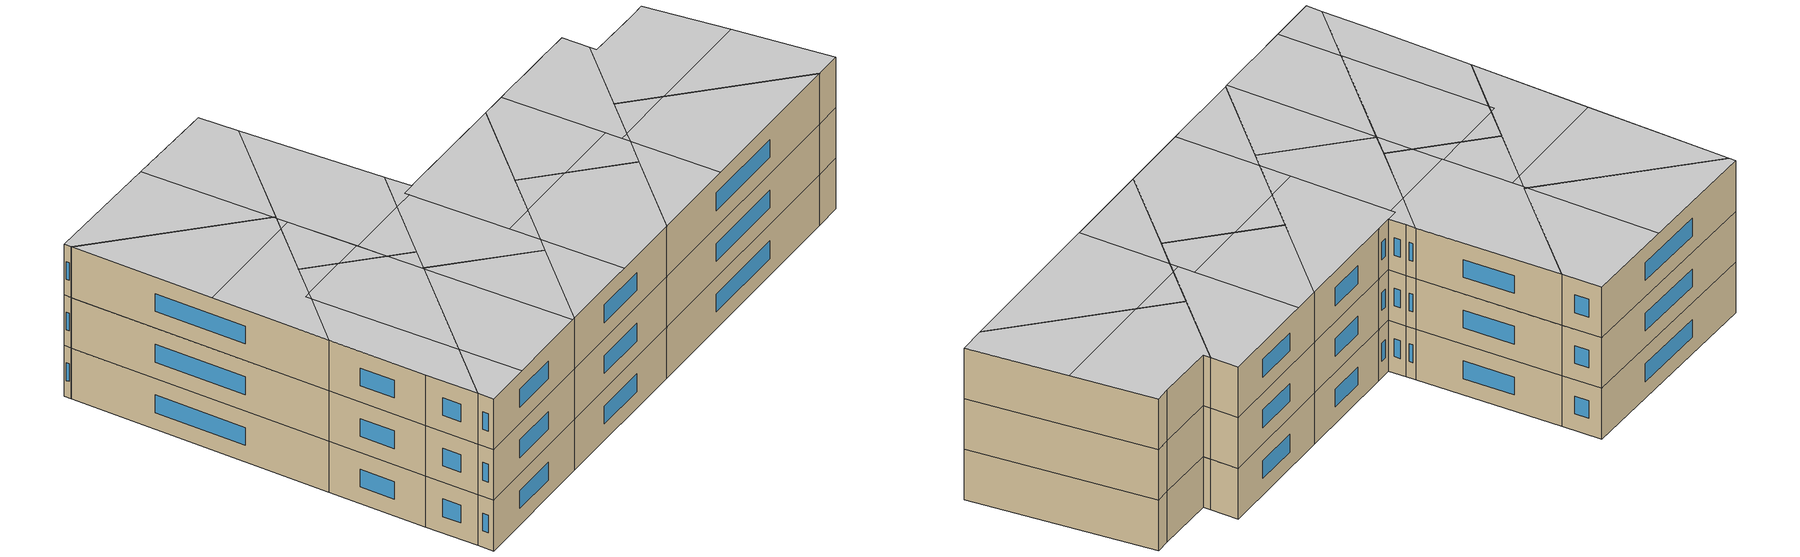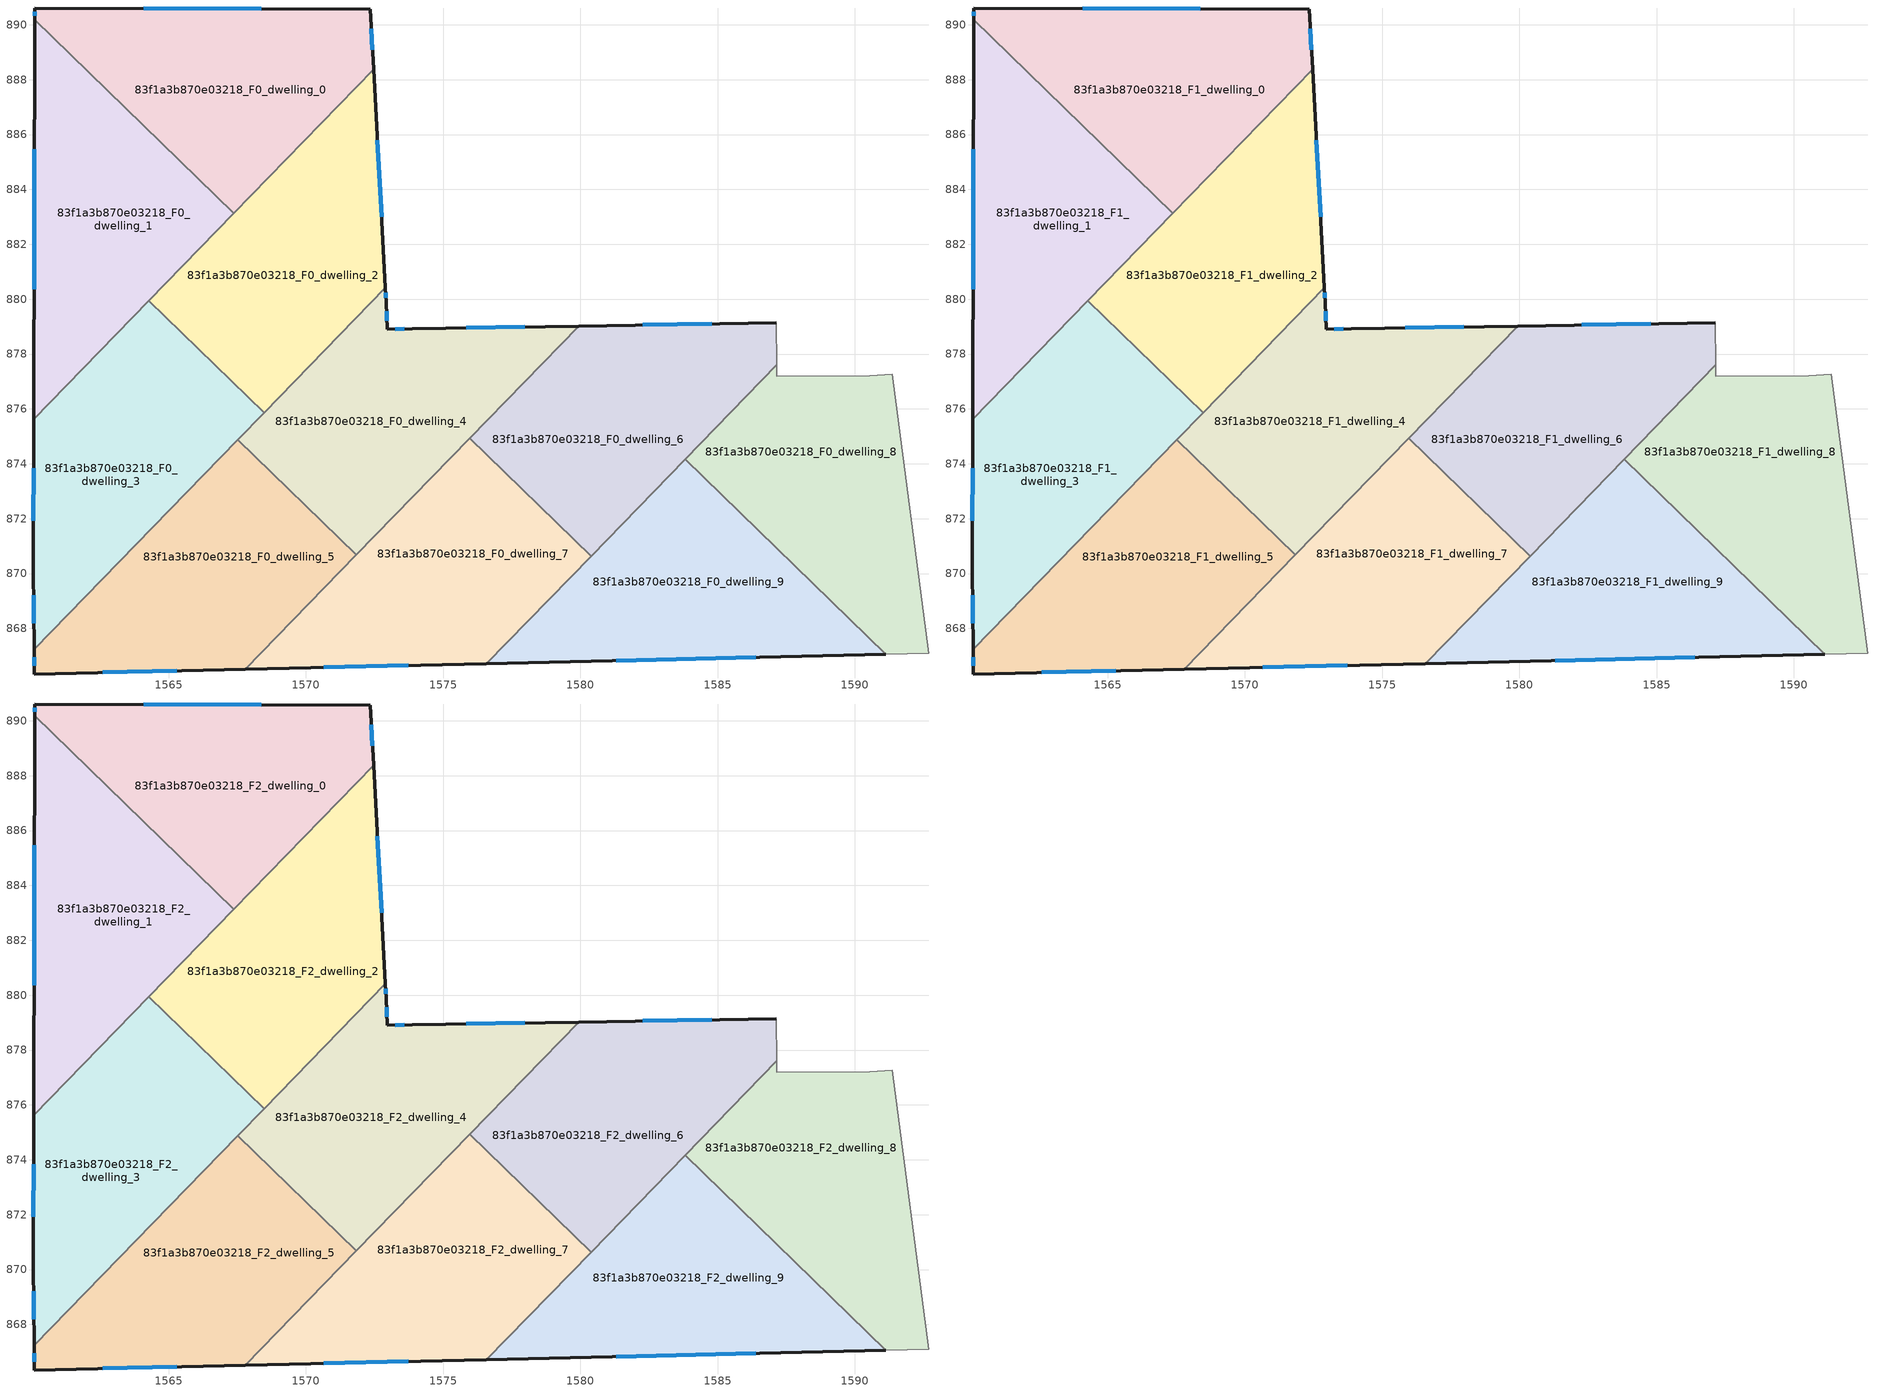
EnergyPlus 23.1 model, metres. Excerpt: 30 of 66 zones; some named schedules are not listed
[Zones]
83f1a3b870e03218_F0_dwelling_0
 floor ground (EU_floor_Construction): 1572.34,890.57 1572.46,888.37 1567.37,883.14 1560.11,890.19 1560.11,890.61 z0
 wall outside (EU_wall_Construction): 1572.46,888.37 1572.34,890.57 1560.11,890.61 1560.11,890.19 z0:3
 wall to 83f1a3b870e03218_F0_dwelling_1 (EU_wall_Construction): 1560.11,890.19 1567.37,883.14 z0:3
 wall to 83f1a3b870e03218_F0_dwelling_2 (EU_wall_Construction): 1567.37,883.14 1572.46,888.37 z0:3
 window (EU_Window_Construction): 1560.11,890.47 1560.11,890.33 / 1568.37,890.58 1564.09,890.6 / 1572.42,889.09 1572.38,889.86 z0.98:2.02
83f1a3b870e03218_F0_dwelling_1
 floor ground (EU_floor_Construction): 1567.37,883.14 1560.08,875.63 1560.11,890.19 z0
 wall outside (EU_wall_Construction): 1560.11,890.19 1560.08,875.63 z0:3
 wall to 83f1a3b870e03218_F0_dwelling_3 (EU_wall_Construction): 1560.08,875.63 1564.28,879.95 z0:3
 wall to 83f1a3b870e03218_F0_dwelling_2 (EU_wall_Construction): 1564.28,879.95 1567.37,883.14 z0:3
 window (EU_Window_Construction): 1560.1,885.45 1560.09,880.36 z0.98:2.02
83f1a3b870e03218_F0_dwelling_2
 floor ground (EU_floor_Construction): 1572.46,888.37 1572.9,880.41 1568.48,875.86 1564.28,879.95 z0
 wall outside (EU_wall_Construction): 1572.9,880.41 1572.46,888.37 z0:3
 wall to 83f1a3b870e03218_F0_dwelling_3 (EU_wall_Construction): 1564.28,879.95 1568.48,875.86 z0:3
 wall to 83f1a3b870e03218_F0_dwelling_4 (EU_wall_Construction): 1568.48,875.86 1572.9,880.41 z0:3
 window (EU_Window_Construction): 1572.75,883 1572.6,885.78 z0.98:2.02
83f1a3b870e03218_F0_dwelling_3
 floor ground (EU_floor_Construction): 1568.48,875.86 1560.09,867.24 1560.06,870.15 1560.08,875.63 1564.28,879.95 z0
 wall outside (EU_wall_Construction): 1560.08,875.63 1560.06,870.15 1560.09,867.24 z0:3
 wall to 83f1a3b870e03218_F0_dwelling_5 (EU_wall_Construction): 1560.09,867.24 1567.52,874.88 z0:3
 wall to 83f1a3b870e03218_F0_dwelling_4 (EU_wall_Construction): 1567.52,874.88 1568.48,875.86 z0:3
 window (EU_Window_Construction): 1560.07,869.2 1560.08,868.19 / 1560.07,873.85 1560.07,871.93 z0.98:2.02
83f1a3b870e03218_F0_dwelling_4
 floor ground (EU_floor_Construction): 1579.94,879.02 1571.84,870.68 1567.52,874.88 1572.9,880.41 1572.92,879.88 1572.96,878.9 1573.87,878.92 z0
 wall outside (EU_wall_Construction): 1579.94,879.02 1573.87,878.92 1572.96,878.9 1572.92,879.88 1572.9,880.41 z0:3
 wall to 83f1a3b870e03218_F0_dwelling_5 (EU_wall_Construction): 1567.52,874.88 1571.84,870.68 z0:3
 wall to 83f1a3b870e03218_F0_dwelling_7 (EU_wall_Construction): 1571.84,870.68 1575.97,874.93 z0:3
 wall to 83f1a3b870e03218_F0_dwelling_6 (EU_wall_Construction): 1575.97,874.93 1579.94,879.02 z0:3
 window (EU_Window_Construction): 1573.58,878.91 1573.26,878.91 / 1577.97,878.99 1575.85,878.95 / 1572.91,880.05 1572.9,880.24 / 1572.95,879.22 1572.94,879.56 z0.98:2.02
83f1a3b870e03218_F0_dwelling_5
 floor ground (EU_floor_Construction): 1571.84,870.68 1567.79,866.52 1560.1,866.34 1560.09,867.24 1567.52,874.88 z0
 wall outside (EU_wall_Construction): 1560.09,867.24 1560.1,866.34 1567.79,866.52 z0:3
 wall to 83f1a3b870e03218_F0_dwelling_7 (EU_wall_Construction): 1567.79,866.52 1571.84,870.68 z0:3
 window (EU_Window_Construction): 1562.6,866.4 1565.29,866.46 / 1560.1,866.95 1560.1,866.63 z0.98:2.02
83f1a3b870e03218_F0_dwelling_6
 floor ground (EU_floor_Construction): 1587.13,879.14 1587.16,877.61 1580.39,870.64 1575.97,874.93 1579.94,879.02 z0
 wall outside (EU_wall_Construction): 1587.13,879.14 1579.94,879.02 z0:3
 wall to 83f1a3b870e03218_F0_dwelling_7 (EU_wall_Construction): 1575.97,874.93 1580.39,870.64 z0:3
 wall adiabatic (EU_wall_Construction): 1587.16,877.61 1587.13,879.14 z0:3
 wall to 83f1a3b870e03218_F0_dwelling_9 (EU_wall_Construction): 1580.39,870.64 1583.82,874.17 z0:3
 wall to 83f1a3b870e03218_F0_dwelling_8 (EU_wall_Construction): 1583.82,874.17 1587.16,877.61 z0:3
 window (EU_Window_Construction): 1584.8,879.1 1582.28,879.06 z0.98:2.02
83f1a3b870e03218_F0_dwelling_7
 floor ground (EU_floor_Construction): 1580.39,870.64 1576.58,866.72 1567.79,866.52 1575.97,874.93 z0
 wall outside (EU_wall_Construction): 1567.79,866.52 1576.58,866.72 z0:3
 wall to 83f1a3b870e03218_F0_dwelling_9 (EU_wall_Construction): 1576.58,866.72 1580.39,870.64 z0:3
 window (EU_Window_Construction): 1570.65,866.58 1573.72,866.65 z0.98:2.02
83f1a3b870e03218_F0_dwelling_8
 floor ground (EU_floor_Construction): 1591.36,877.26 1592.69,867.09 1591.13,867.05 1583.82,874.17 1587.16,877.61 1587.16,877.2 1590.55,877.21 z0
 wall adiabatic (EU_wall_Construction): 1591.13,867.05 1592.69,867.09 1591.36,877.26 1590.55,877.21 1587.16,877.2 1587.16,877.61 z0:3
 wall to 83f1a3b870e03218_F0_dwelling_9 (EU_wall_Construction): 1583.82,874.17 1591.13,867.05 z0:3
83f1a3b870e03218_F0_dwelling_9
 floor ground (EU_floor_Construction): 1591.13,867.05 1576.58,866.72 1583.82,874.17 z0
 wall outside (EU_wall_Construction): 1576.58,866.72 1591.13,867.05 z0:3
 window (EU_Window_Construction): 1581.31,866.83 1586.4,866.95 z0.98:2.02
83f1a3b870e03218_F1_dwelling_0
 floor to 83f1a3b870e03218_F0_dwelling_0 (EU_floor_Construction): 1572.34,890.57 1572.46,888.37 1567.37,883.14 1560.11,890.19 1560.11,890.61 z3
 wall outside (EU_wall_Construction): 1572.46,888.37 1572.34,890.57 1560.11,890.61 1560.11,890.19 z3:6
 wall to 83f1a3b870e03218_F1_dwelling_1 (EU_wall_Construction): 1560.11,890.19 1567.37,883.14 z3:6
 wall to 83f1a3b870e03218_F1_dwelling_2 (EU_wall_Construction): 1567.37,883.14 1572.46,888.37 z3:6
 window (EU_Window_Construction): 1560.11,890.47 1560.11,890.33 / 1568.37,890.58 1564.09,890.6 / 1572.42,889.09 1572.38,889.86 z3.98:5.02
83f1a3b870e03218_F1_dwelling_1
 floor to 83f1a3b870e03218_F0_dwelling_1 (EU_floor_Construction): 1567.37,883.14 1560.08,875.63 1560.11,890.19 z3
 wall outside (EU_wall_Construction): 1560.11,890.19 1560.08,875.63 z3:6
 wall to 83f1a3b870e03218_F1_dwelling_3 (EU_wall_Construction): 1560.08,875.63 1564.28,879.95 z3:6
 wall to 83f1a3b870e03218_F1_dwelling_2 (EU_wall_Construction): 1564.28,879.95 1567.37,883.14 z3:6
 window (EU_Window_Construction): 1560.1,885.45 1560.09,880.36 z3.98:5.02
83f1a3b870e03218_F1_dwelling_2
 floor to 83f1a3b870e03218_F0_dwelling_2 (EU_floor_Construction): 1572.46,888.37 1572.9,880.41 1568.48,875.86 1564.28,879.95 z3
 wall outside (EU_wall_Construction): 1572.9,880.41 1572.46,888.37 z3:6
 wall to 83f1a3b870e03218_F1_dwelling_3 (EU_wall_Construction): 1564.28,879.95 1568.48,875.86 z3:6
 wall to 83f1a3b870e03218_F1_dwelling_4 (EU_wall_Construction): 1568.48,875.86 1572.9,880.41 z3:6
 window (EU_Window_Construction): 1572.75,883 1572.6,885.78 z3.98:5.02
83f1a3b870e03218_F1_dwelling_3
 floor to 83f1a3b870e03218_F0_dwelling_3 (EU_floor_Construction): 1568.48,875.86 1560.09,867.24 1560.06,870.15 1560.08,875.63 1564.28,879.95 z3
 wall outside (EU_wall_Construction): 1560.08,875.63 1560.06,870.15 1560.09,867.24 z3:6
 wall to 83f1a3b870e03218_F1_dwelling_5 (EU_wall_Construction): 1560.09,867.24 1567.52,874.88 z3:6
 wall to 83f1a3b870e03218_F1_dwelling_4 (EU_wall_Construction): 1567.52,874.88 1568.48,875.86 z3:6
 window (EU_Window_Construction): 1560.07,869.2 1560.08,868.19 / 1560.07,873.85 1560.07,871.93 z3.98:5.02
83f1a3b870e03218_F1_dwelling_4
 floor to 83f1a3b870e03218_F0_dwelling_4 (EU_floor_Construction): 1579.94,879.02 1571.84,870.68 1567.52,874.88 1572.9,880.41 1572.92,879.88 1572.96,878.9 1573.87,878.92 z3
 wall outside (EU_wall_Construction): 1579.94,879.02 1573.87,878.92 1572.96,878.9 1572.92,879.88 1572.9,880.41 z3:6
 wall to 83f1a3b870e03218_F1_dwelling_5 (EU_wall_Construction): 1567.52,874.88 1571.84,870.68 z3:6
 wall to 83f1a3b870e03218_F1_dwelling_7 (EU_wall_Construction): 1571.84,870.68 1575.97,874.93 z3:6
 wall to 83f1a3b870e03218_F1_dwelling_6 (EU_wall_Construction): 1575.97,874.93 1579.94,879.02 z3:6
 window (EU_Window_Construction): 1573.58,878.91 1573.26,878.91 / 1577.97,878.99 1575.85,878.95 / 1572.91,880.05 1572.9,880.24 / 1572.95,879.22 1572.94,879.56 z3.98:5.02
83f1a3b870e03218_F1_dwelling_5
 floor to 83f1a3b870e03218_F0_dwelling_5 (EU_floor_Construction): 1571.84,870.68 1567.79,866.52 1560.1,866.34 1560.09,867.24 1567.52,874.88 z3
 wall outside (EU_wall_Construction): 1560.09,867.24 1560.1,866.34 1567.79,866.52 z3:6
 wall to 83f1a3b870e03218_F1_dwelling_7 (EU_wall_Construction): 1567.79,866.52 1571.84,870.68 z3:6
 window (EU_Window_Construction): 1562.6,866.4 1565.29,866.46 / 1560.1,866.95 1560.1,866.63 z3.98:5.02
83f1a3b870e03218_F1_dwelling_6
 floor to 83f1a3b870e03218_F0_dwelling_6 (EU_floor_Construction): 1587.13,879.14 1587.16,877.61 1580.39,870.64 1575.97,874.93 1579.94,879.02 z3
 wall outside (EU_wall_Construction): 1587.13,879.14 1579.94,879.02 z3:6
 wall to 83f1a3b870e03218_F1_dwelling_7 (EU_wall_Construction): 1575.97,874.93 1580.39,870.64 z3:6
 wall adiabatic (EU_wall_Construction): 1587.16,877.61 1587.13,879.14 z3:6
 wall to 83f1a3b870e03218_F1_dwelling_9 (EU_wall_Construction): 1580.39,870.64 1583.82,874.17 z3:6
 wall to 83f1a3b870e03218_F1_dwelling_8 (EU_wall_Construction): 1583.82,874.17 1587.16,877.61 z3:6
 window (EU_Window_Construction): 1584.8,879.1 1582.28,879.06 z3.98:5.02
83f1a3b870e03218_F1_dwelling_7
 floor to 83f1a3b870e03218_F0_dwelling_7 (EU_floor_Construction): 1580.39,870.64 1576.58,866.72 1567.79,866.52 1575.97,874.93 z3
 wall outside (EU_wall_Construction): 1567.79,866.52 1576.58,866.72 z3:6
 wall to 83f1a3b870e03218_F1_dwelling_9 (EU_wall_Construction): 1576.58,866.72 1580.39,870.64 z3:6
 window (EU_Window_Construction): 1570.65,866.58 1573.72,866.65 z3.98:5.02
83f1a3b870e03218_F1_dwelling_8
 floor to 83f1a3b870e03218_F0_dwelling_8 (EU_floor_Construction): 1591.36,877.26 1592.69,867.09 1591.13,867.05 1583.82,874.17 1587.16,877.61 1587.16,877.2 1590.55,877.21 z3
 wall adiabatic (EU_wall_Construction): 1591.13,867.05 1592.69,867.09 1591.36,877.26 1590.55,877.21 1587.16,877.2 1587.16,877.61 z3:6
 wall to 83f1a3b870e03218_F1_dwelling_9 (EU_wall_Construction): 1583.82,874.17 1591.13,867.05 z3:6
83f1a3b870e03218_F1_dwelling_9
 floor to 83f1a3b870e03218_F0_dwelling_9 (EU_floor_Construction): 1591.13,867.05 1576.58,866.72 1583.82,874.17 z3
 wall outside (EU_wall_Construction): 1576.58,866.72 1591.13,867.05 z3:6
 window (EU_Window_Construction): 1581.31,866.83 1586.4,866.95 z3.98:5.02
83f1a3b870e03218_F2_dwelling_0
 floor to 83f1a3b870e03218_F1_dwelling_0 (EU_floor_Construction): 1572.34,890.57 1572.46,888.37 1567.37,883.14 1560.11,890.19 1560.11,890.61 z6
 wall outside (EU_wall_Construction): 1572.46,888.37 1572.34,890.57 1560.11,890.61 1560.11,890.19 z6:9
 wall to 83f1a3b870e03218_F2_dwelling_1 (EU_wall_Construction): 1560.11,890.19 1567.37,883.14 z6:9
 wall to 83f1a3b870e03218_F2_dwelling_2 (EU_wall_Construction): 1567.37,883.14 1572.46,888.37 z6:9
 window (EU_Window_Construction): 1560.11,890.47 1560.11,890.33 / 1568.37,890.58 1564.09,890.6 / 1572.42,889.09 1572.38,889.86 z6.98:8.02
 ceiling to 83f1a3b870e03218_F3_dwelling_8 (EU_floor_Construction): 1567.29,883.22 1567.12,890.59 1560.11,890.61 1560.11,890.19 z9
 ceiling to 83f1a3b870e03218_F3_dwelling_5 (EU_floor_Construction): 1567.37,883.14 1572.46,888.37 1572.34,890.57 1567.12,890.59 1567.29,883.22 z9
83f1a3b870e03218_F2_dwelling_1
 floor to 83f1a3b870e03218_F1_dwelling_1 (EU_floor_Construction): 1567.37,883.14 1560.08,875.63 1560.11,890.19 z6
 wall outside (EU_wall_Construction): 1560.11,890.19 1560.08,875.63 z6:9
 wall to 83f1a3b870e03218_F2_dwelling_3 (EU_wall_Construction): 1560.08,875.63 1564.28,879.95 z6:9
 wall to 83f1a3b870e03218_F2_dwelling_2 (EU_wall_Construction): 1564.28,879.95 1567.37,883.14 z6:9
 window (EU_Window_Construction): 1560.1,885.45 1560.09,880.36 z6.98:8.02
 ceiling to 83f1a3b870e03218_F3_dwelling_7 (EU_floor_Construction): 1562.85,878.48 1566.64,882.38 1560.09,882.23 1560.08,875.63 1562.53,878.15 1562.52,878.47 z9
 ceiling to 83f1a3b870e03218_F3_dwelling_8 (EU_floor_Construction): 1566.64,882.38 1567.29,883.05 1567.29,883.22 1560.11,890.19 1560.09,882.23 z9
 ceiling to 83f1a3b870e03218_F3_dwelling_6 (EU_floor_Construction): 1562.53,878.15 1562.85,878.48 1562.52,878.47 z9
83f1a3b870e03218_F2_dwelling_2
 floor to 83f1a3b870e03218_F1_dwelling_2 (EU_floor_Construction): 1572.46,888.37 1572.9,880.41 1568.48,875.86 1564.28,879.95 z6
 wall outside (EU_wall_Construction): 1572.9,880.41 1572.46,888.37 z6:9
 wall to 83f1a3b870e03218_F2_dwelling_3 (EU_wall_Construction): 1564.28,879.95 1568.48,875.86 z6:9
 wall to 83f1a3b870e03218_F2_dwelling_4 (EU_wall_Construction): 1568.48,875.86 1572.9,880.41 z6:9
 window (EU_Window_Construction): 1572.75,883 1572.6,885.78 z6.98:8.02
 ceiling to 83f1a3b870e03218_F3_dwelling_5 (EU_floor_Construction): 1571.14,878.61 1572.9,880.41 1572.46,888.37 1567.29,883.05 1567.4,878.52 z9
 ceiling to 83f1a3b870e03218_F3_dwelling_7 (EU_floor_Construction): 1567.39,878.58 1567.31,882.4 1566.64,882.38 1564.28,879.95 1565.72,878.55 z9
 ceiling to 83f1a3b870e03218_F3_dwelling_8 (EU_floor_Construction): 1567.31,882.4 1567.29,883.05 1566.64,882.38 z9
 ceiling to 83f1a3b870e03218_F3_dwelling_6 (EU_floor_Construction): 1567.43,876.88 1567.39,878.58 1565.72,878.55 z9
 ceiling to 83f1a3b870e03218_F3_dwelling_4 (EU_floor_Construction): 1568.48,875.86 1571.14,878.61 1567.4,878.52 1567.43,876.88 z9
83f1a3b870e03218_F2_dwelling_3
 floor to 83f1a3b870e03218_F1_dwelling_3 (EU_floor_Construction): 1568.48,875.86 1560.09,867.24 1560.06,870.15 1560.08,875.63 1564.28,879.95 z6
 wall outside (EU_wall_Construction): 1560.08,875.63 1560.06,870.15 1560.09,867.24 z6:9
 wall to 83f1a3b870e03218_F2_dwelling_5 (EU_wall_Construction): 1560.09,867.24 1567.52,874.88 z6:9
 wall to 83f1a3b870e03218_F2_dwelling_4 (EU_wall_Construction): 1567.52,874.88 1568.48,875.86 z6:9
 window (EU_Window_Construction): 1560.07,869.2 1560.08,868.19 / 1560.07,873.85 1560.07,871.93 z6.98:8.02
 ceiling to 83f1a3b870e03218_F3_dwelling_6 (EU_floor_Construction): 1562.71,869.93 1567.48,874.84 1567.43,876.88 1565.72,878.55 1562.85,878.48 1562.53,878.15 z9
 ceiling to 83f1a3b870e03218_F3_dwelling_7 (EU_floor_Construction): 1560.09,867.24 1562.71,869.93 1562.53,878.15 1560.08,875.63 1560.06,870.15 z9; 1565.72,878.55 1564.28,879.95 1562.85,878.48 z9
 ceiling to 83f1a3b870e03218_F3_dwelling_4 (EU_floor_Construction): 1567.48,874.84 1568.48,875.86 1567.43,876.88 z9
83f1a3b870e03218_F2_dwelling_4
 floor to 83f1a3b870e03218_F1_dwelling_4 (EU_floor_Construction): 1579.94,879.02 1571.84,870.68 1567.52,874.88 1572.9,880.41 1572.92,879.88 1572.96,878.9 1573.87,878.92 z6
 wall outside (EU_wall_Construction): 1579.94,879.02 1573.87,878.92 1572.96,878.9 1572.92,879.88 1572.9,880.41 z6:9
 wall to 83f1a3b870e03218_F2_dwelling_5 (EU_wall_Construction): 1567.52,874.88 1571.84,870.68 z6:9
 wall to 83f1a3b870e03218_F2_dwelling_7 (EU_wall_Construction): 1571.84,870.68 1575.97,874.93 z6:9
 wall to 83f1a3b870e03218_F2_dwelling_6 (EU_wall_Construction): 1575.97,874.93 1579.94,879.02 z6:9
 window (EU_Window_Construction): 1573.58,878.91 1573.26,878.91 / 1577.97,878.99 1575.85,878.95 / 1572.91,880.05 1572.9,880.24 / 1572.95,879.22 1572.94,879.56 z6.98:8.02
 ceiling to 83f1a3b870e03218_F3_dwelling_3 (EU_floor_Construction): 1574.2,873.11 1579.94,879.02 1573.88,878.92 1572.29,878.88 1572.43,873.07 z9
 ceiling to 83f1a3b870e03218_F3_dwelling_2 (EU_floor_Construction): 1572.47,871.33 1574.2,873.11 1572.43,873.07 z9
 ceiling to 83f1a3b870e03218_F3_dwelling_5 (EU_floor_Construction): 1573.34,878.91 1572.96,878.9 1572.92,879.88 1572.9,880.41 1571.14,878.61 1572.3,878.63 1572.29,878.88 z9
 ceiling to 83f1a3b870e03218_F3_dwelling_4 (EU_floor_Construction): 1571.84,870.68 1572.47,871.33 1572.3,878.63 1571.14,878.61 1567.52,874.88 z9
83f1a3b870e03218_F2_dwelling_5
 floor to 83f1a3b870e03218_F1_dwelling_5 (EU_floor_Construction): 1571.84,870.68 1567.79,866.52 1560.1,866.34 1560.09,867.24 1567.52,874.88 z6
 wall outside (EU_wall_Construction): 1560.09,867.24 1560.1,866.34 1567.79,866.52 z6:9
 wall to 83f1a3b870e03218_F2_dwelling_7 (EU_wall_Construction): 1567.79,866.52 1571.84,870.68 z6:9
 window (EU_Window_Construction): 1562.6,866.4 1565.29,866.46 / 1560.1,866.95 1560.1,866.63 z6.98:8.02
 ceiling to 83f1a3b870e03218_F3_dwelling_4 (EU_floor_Construction): 1567.79,866.52 1571.84,870.68 1567.52,874.88 1567.48,874.84 1567.67,866.52 z9
 ceiling to 83f1a3b870e03218_F3_dwelling_7 (EU_floor_Construction): 1562.8,866.4 1562.71,869.93 1560.09,867.24 1560.1,866.34 z9
 ceiling adiabatic (EU_roof_Construction): 1567.67,866.52 1567.48,874.84 1562.71,869.93 1562.8,866.4 z9
83f1a3b870e03218_F2_dwelling_6
 floor to 83f1a3b870e03218_F1_dwelling_6 (EU_floor_Construction): 1587.13,879.14 1587.16,877.61 1580.39,870.64 1575.97,874.93 1579.94,879.02 z6
 wall outside (EU_wall_Construction): 1587.13,879.14 1579.94,879.02 z6:9
 wall to 83f1a3b870e03218_F2_dwelling_7 (EU_wall_Construction): 1575.97,874.93 1580.39,870.64 z6:9
 wall adiabatic (EU_wall_Construction): 1587.16,877.61 1587.13,879.14 z6:9
 wall to 83f1a3b870e03218_F2_dwelling_9 (EU_wall_Construction): 1580.39,870.64 1583.82,874.17 z6:9
 wall to 83f1a3b870e03218_F2_dwelling_8 (EU_wall_Construction): 1583.82,874.17 1587.16,877.61 z6:9
 window (EU_Window_Construction): 1584.8,879.1 1582.28,879.06 z6.98:8.02
 ceiling to 83f1a3b870e03218_F3_dwelling_1 (EU_floor_Construction): 1582.06,872.36 1587.16,877.61 1587.13,879.14 1581.43,879.05 1581.59,872.35 z9
 ceiling to 83f1a3b870e03218_F3_dwelling_3 (EU_floor_Construction): 1581.57,873.28 1581.43,879.05 1579.94,879.02 1575.97,874.93 1577.77,873.19 z9
 ceiling to 83f1a3b870e03218_F3_dwelling_2 (EU_floor_Construction): 1580.39,870.64 1581.6,871.89 1581.57,873.28 1577.77,873.19 z9
 ceiling to 83f1a3b870e03218_F3_dwelling_0 (EU_floor_Construction): 1581.6,871.89 1582.06,872.36 1581.59,872.35 z9
83f1a3b870e03218_F2_dwelling_7
 floor to 83f1a3b870e03218_F1_dwelling_7 (EU_floor_Construction): 1580.39,870.64 1576.58,866.72 1567.79,866.52 1575.97,874.93 z6
 wall outside (EU_wall_Construction): 1567.79,866.52 1576.58,866.72 z6:9
 wall to 83f1a3b870e03218_F2_dwelling_9 (EU_wall_Construction): 1576.58,866.72 1580.39,870.64 z6:9
 window (EU_Window_Construction): 1570.65,866.58 1573.72,866.65 z6.98:8.02
 ceiling to 83f1a3b870e03218_F3_dwelling_2 (EU_floor_Construction): 1576.58,866.72 1580.39,870.64 1577.77,873.19 1574.2,873.11 1572.47,871.33 1572.57,866.63 z9
 ceiling to 83f1a3b870e03218_F3_dwelling_4 (EU_floor_Construction): 1572.57,866.63 1572.47,871.33 1567.79,866.52 z9
 ceiling to 83f1a3b870e03218_F3_dwelling_3 (EU_floor_Construction): 1577.77,873.19 1575.97,874.93 1574.2,873.11 z9
83f1a3b870e03218_F2_dwelling_8
 floor to 83f1a3b870e03218_F1_dwelling_8 (EU_floor_Construction): 1591.36,877.26 1592.69,867.09 1591.13,867.05 1583.82,874.17 1587.16,877.61 1587.16,877.2 1590.55,877.21 z6
 wall adiabatic (EU_wall_Construction): 1591.13,867.05 1592.69,867.09 1591.36,877.26 1590.55,877.21 1587.16,877.2 1587.16,877.61 z6:9
 wall to 83f1a3b870e03218_F2_dwelling_9 (EU_wall_Construction): 1583.82,874.17 1591.13,867.05 z6:9
 ceiling to 83f1a3b870e03218_F3_dwelling_1 (EU_floor_Construction): 1591.97,872.58 1591.36,877.26 1590.55,877.21 1587.16,877.2 1587.16,877.61 1583.82,874.17 1585.59,872.44 z9
 ceiling to 83f1a3b870e03218_F3_dwelling_0 (EU_floor_Construction): 1592.69,867.09 1591.97,872.58 1585.59,872.44 1591.13,867.06 z9
83f1a3b870e03218_F2_dwelling_9
 floor to 83f1a3b870e03218_F1_dwelling_9 (EU_floor_Construction): 1591.13,867.05 1576.58,866.72 1583.82,874.17 z6
 wall outside (EU_wall_Construction): 1576.58,866.72 1591.13,867.05 z6:9
 window (EU_Window_Construction): 1581.31,866.83 1586.4,866.95 z6.98:8.02
 ceiling to 83f1a3b870e03218_F3_dwelling_0 (EU_floor_Construction): 1591.13,867.06 1585.59,872.44 1582.06,872.36 1581.6,871.89 1581.71,866.84 z9
 ceiling to 83f1a3b870e03218_F3_dwelling_2 (EU_floor_Construction): 1581.71,866.84 1581.6,871.88 1576.58,866.72 z9
 ceiling to 83f1a3b870e03218_F3_dwelling_1 (EU_floor_Construction): 1585.59,872.44 1583.82,874.17 1582.06,872.36 z9
[Building]
EU S2 Campaign: North Axis=0; Terrain=City; Solar Distribution=FullExterior
[Site:Location]
Bologna: Latitude=44.5; Longitude=11.25; Time Zone=1; Elevation=37
[SizingPeriod:WeatherFileDays]
AnnualSizingPeriod: Begin Month=1; Begin Day of Month=1; End Month=12; End Day of Month=31; Day of Week for Start Day=Monday; Use Weather File Daylight Saving Period=No; Use Weather File Rain and Snow Indicators=No
[MATERIAL]
EU_InternalMass_Material: Roughness=MediumRough; Thickness=0.1; Conductivity=1; Density=1800; Specific Heat=900; Thermal Absorptance=0.9; Solar Absorptance=0.7; Visible Absorptance=0.7
[MATERIAL:NOMASS] Roughness=MediumRough; Thermal Absorptance=0.9; Solar Absorptance=0.7; Visible Absorptance=0.7
Name | Thermal Resistance
EU_wall_NoMass | 0.905828
EU_roof_NoMass | 0.37593
EU_floor_NoMass | 0.67114
[WINDOWMATERIAL:SIMPLEGLAZINGSYSTEM]
EU_Window_SimpleGlazing: UFactor=4.52486; Solar Heat Gain Coefficient=0.85; Visible Transmittance=0.85
[CONSTRUCTION]
EU_wall_Construction: EU_wall_NoMass
EU_roof_Construction: EU_roof_NoMass
EU_floor_Construction: EU_floor_NoMass
EU_Window_Construction: EU_Window_SimpleGlazing
EU_InternalMass_Construction: EU_InternalMass_Material
[ZONE] Type=1; Multiplier=1; Ceiling Height=autocalculate; Floor Area=autocalculate; Part of Total Floor Area=Yes
Name | Volume
83f1a3b870e03218_F0_dwelling_0; 83f1a3b870e03218_F1_dwelling_0; 83f1a3b870e03218_F2_dwelling_0 | 158.962
83f1a3b870e03218_F0_dwelling_1; 83f1a3b870e03218_F1_dwelling_1; 83f1a3b870e03218_F2_dwelling_1; 83f1a3b870e03218_F0_dwelling_8; 83f1a3b870e03218_F1_dwelling_8; 83f1a3b870e03218_F2_dwelling_8 | 158.971
83f1a3b870e03218_F0_dwelling_2; 83f1a3b870e03218_F1_dwelling_2; 83f1a3b870e03218_F2_dwelling_2; 83f1a3b870e03218_F0_dwelling_9; 83f1a3b870e03218_F1_dwelling_9; 83f1a3b870e03218_F2_dwelling_9 | 158.961
83f1a3b870e03218_F0_dwelling_3; 83f1a3b870e03218_F1_dwelling_3; 83f1a3b870e03218_F2_dwelling_3 | 158.982
83f1a3b870e03218_F0_dwelling_4; 83f1a3b870e03218_F1_dwelling_4; 83f1a3b870e03218_F2_dwelling_4 | 158.996
83f1a3b870e03218_F0_dwelling_5; 83f1a3b870e03218_F1_dwelling_5; 83f1a3b870e03218_F2_dwelling_5 | 158.969
83f1a3b870e03218_F0_dwelling_6; 83f1a3b870e03218_F1_dwelling_6; 83f1a3b870e03218_F2_dwelling_6 | 158.977
83f1a3b870e03218_F0_dwelling_7; 83f1a3b870e03218_F1_dwelling_7; 83f1a3b870e03218_F2_dwelling_7 | 158.979
[INTERNALMASS] Construction=EU_InternalMass_Construction
Name | Zone or ZoneList | Surface Area
83f1a3b870e03218_F0_dwelling_0_EU_InternalMass | 83f1a3b870e03218_F0_dwelling_0 | 52.9871
83f1a3b870e03218_F0_dwelling_1_EU_InternalMass | 83f1a3b870e03218_F0_dwelling_1 | 52.9907
83f1a3b870e03218_F0_dwelling_2_EU_InternalMass | 83f1a3b870e03218_F0_dwelling_2 | 52.987
83f1a3b870e03218_F0_dwelling_3_EU_InternalMass | 83f1a3b870e03218_F0_dwelling_3 | 52.9939
83f1a3b870e03218_F0_dwelling_4_EU_InternalMass | 83f1a3b870e03218_F0_dwelling_4 | 52.9983
83f1a3b870e03218_F0_dwelling_5_EU_InternalMass | 83f1a3b870e03218_F0_dwelling_5 | 52.9898
83f1a3b870e03218_F0_dwelling_6_EU_InternalMass | 83f1a3b870e03218_F0_dwelling_6 | 52.9926
83f1a3b870e03218_F0_dwelling_7_EU_InternalMass | 83f1a3b870e03218_F0_dwelling_7 | 52.9934
83f1a3b870e03218_F0_dwelling_8_EU_InternalMass | 83f1a3b870e03218_F0_dwelling_8 | 52.9906
83f1a3b870e03218_F0_dwelling_9_EU_InternalMass | 83f1a3b870e03218_F0_dwelling_9 | 52.9869
83f1a3b870e03218_F1_dwelling_0_EU_InternalMass | 83f1a3b870e03218_F1_dwelling_0 | 52.9871
83f1a3b870e03218_F1_dwelling_1_EU_InternalMass | 83f1a3b870e03218_F1_dwelling_1 | 52.9907
83f1a3b870e03218_F1_dwelling_2_EU_InternalMass | 83f1a3b870e03218_F1_dwelling_2 | 52.987
83f1a3b870e03218_F1_dwelling_3_EU_InternalMass | 83f1a3b870e03218_F1_dwelling_3 | 52.9939
83f1a3b870e03218_F1_dwelling_4_EU_InternalMass | 83f1a3b870e03218_F1_dwelling_4 | 52.9983
83f1a3b870e03218_F1_dwelling_5_EU_InternalMass | 83f1a3b870e03218_F1_dwelling_5 | 52.9898
83f1a3b870e03218_F1_dwelling_6_EU_InternalMass | 83f1a3b870e03218_F1_dwelling_6 | 52.9926
83f1a3b870e03218_F1_dwelling_7_EU_InternalMass | 83f1a3b870e03218_F1_dwelling_7 | 52.9934
83f1a3b870e03218_F1_dwelling_8_EU_InternalMass | 83f1a3b870e03218_F1_dwelling_8 | 52.9906
83f1a3b870e03218_F1_dwelling_9_EU_InternalMass | 83f1a3b870e03218_F1_dwelling_9 | 52.9869
83f1a3b870e03218_F2_dwelling_0_EU_InternalMass | 83f1a3b870e03218_F2_dwelling_0 | 52.9871
83f1a3b870e03218_F2_dwelling_1_EU_InternalMass | 83f1a3b870e03218_F2_dwelling_1 | 52.9907
83f1a3b870e03218_F2_dwelling_2_EU_InternalMass | 83f1a3b870e03218_F2_dwelling_2 | 52.987
83f1a3b870e03218_F2_dwelling_3_EU_InternalMass | 83f1a3b870e03218_F2_dwelling_3 | 52.9939
83f1a3b870e03218_F2_dwelling_4_EU_InternalMass | 83f1a3b870e03218_F2_dwelling_4 | 52.9983
83f1a3b870e03218_F2_dwelling_5_EU_InternalMass | 83f1a3b870e03218_F2_dwelling_5 | 52.9898
83f1a3b870e03218_F2_dwelling_6_EU_InternalMass | 83f1a3b870e03218_F2_dwelling_6 | 52.9926
83f1a3b870e03218_F2_dwelling_7_EU_InternalMass | 83f1a3b870e03218_F2_dwelling_7 | 52.9934
83f1a3b870e03218_F2_dwelling_8_EU_InternalMass | 83f1a3b870e03218_F2_dwelling_8 | 52.9906
83f1a3b870e03218_F2_dwelling_9_EU_InternalMass | 83f1a3b870e03218_F2_dwelling_9 | 52.9869
[OTHEREQUIPMENT] Fuel Type=Electricity; Design Level Calculation Method=Watts/Area; Power per Zone Floor Area=1; Fraction Latent=0; Fraction Radiant=0; Fraction Lost=0; Carbon Dioxide Generation Rate=0; EndUse Subcategory=EU_Step8_InternalGains
Name | Zone or ZoneList or Space or SpaceList | Schedule
EU_Step8_InternalGain_83f1a3b870e03218_F0_dwelling_0_f000 | 83f1a3b870e03218_F0_dwelling_0 | EU_Step8_GainSchedule_83f1a3b870e03218_F0_dwelling_0_f000
EU_Step8_InternalGain_83f1a3b870e03218_F0_dwelling_1_f000 | 83f1a3b870e03218_F0_dwelling_1 | EU_Step8_GainSchedule_83f1a3b870e03218_F0_dwelling_1_f000
EU_Step8_InternalGain_83f1a3b870e03218_F0_dwelling_2_f000 | 83f1a3b870e03218_F0_dwelling_2 | EU_Step8_GainSchedule_83f1a3b870e03218_F0_dwelling_2_f000
EU_Step8_InternalGain_83f1a3b870e03218_F0_dwelling_3_f000 | 83f1a3b870e03218_F0_dwelling_3 | EU_Step8_GainSchedule_83f1a3b870e03218_F0_dwelling_3_f000
EU_Step8_InternalGain_83f1a3b870e03218_F0_dwelling_4_f000 | 83f1a3b870e03218_F0_dwelling_4 | EU_Step8_GainSchedule_83f1a3b870e03218_F0_dwelling_4_f000
EU_Step8_InternalGain_83f1a3b870e03218_F0_dwelling_5_f000 | 83f1a3b870e03218_F0_dwelling_5 | EU_Step8_GainSchedule_83f1a3b870e03218_F0_dwelling_5_f000
EU_Step8_InternalGain_83f1a3b870e03218_F0_dwelling_6_f000 | 83f1a3b870e03218_F0_dwelling_6 | EU_Step8_GainSchedule_83f1a3b870e03218_F0_dwelling_6_f000
EU_Step8_InternalGain_83f1a3b870e03218_F0_dwelling_7_f000 | 83f1a3b870e03218_F0_dwelling_7 | EU_Step8_GainSchedule_83f1a3b870e03218_F0_dwelling_7_f000
EU_Step8_InternalGain_83f1a3b870e03218_F0_dwelling_8_f000 | 83f1a3b870e03218_F0_dwelling_8 | EU_Step8_GainSchedule_83f1a3b870e03218_F0_dwelling_8_f000
EU_Step8_InternalGain_83f1a3b870e03218_F0_dwelling_9_f000 | 83f1a3b870e03218_F0_dwelling_9 | EU_Step8_GainSchedule_83f1a3b870e03218_F0_dwelling_9_f000
EU_Step8_InternalGain_83f1a3b870e03218_F1_dwelling_0_f000 | 83f1a3b870e03218_F1_dwelling_0 | EU_Step8_GainSchedule_83f1a3b870e03218_F1_dwelling_0_f000
EU_Step8_InternalGain_83f1a3b870e03218_F1_dwelling_1_f000 | 83f1a3b870e03218_F1_dwelling_1 | EU_Step8_GainSchedule_83f1a3b870e03218_F1_dwelling_1_f000
EU_Step8_InternalGain_83f1a3b870e03218_F1_dwelling_2_f000 | 83f1a3b870e03218_F1_dwelling_2 | EU_Step8_GainSchedule_83f1a3b870e03218_F1_dwelling_2_f000
EU_Step8_InternalGain_83f1a3b870e03218_F1_dwelling_3_f000 | 83f1a3b870e03218_F1_dwelling_3 | EU_Step8_GainSchedule_83f1a3b870e03218_F1_dwelling_3_f000
EU_Step8_InternalGain_83f1a3b870e03218_F1_dwelling_4_f000 | 83f1a3b870e03218_F1_dwelling_4 | EU_Step8_GainSchedule_83f1a3b870e03218_F1_dwelling_4_f000
EU_Step8_InternalGain_83f1a3b870e03218_F1_dwelling_5_f000 | 83f1a3b870e03218_F1_dwelling_5 | EU_Step8_GainSchedule_83f1a3b870e03218_F1_dwelling_5_f000
EU_Step8_InternalGain_83f1a3b870e03218_F1_dwelling_6_f000 | 83f1a3b870e03218_F1_dwelling_6 | EU_Step8_GainSchedule_83f1a3b870e03218_F1_dwelling_6_f000
EU_Step8_InternalGain_83f1a3b870e03218_F1_dwelling_7_f000 | 83f1a3b870e03218_F1_dwelling_7 | EU_Step8_GainSchedule_83f1a3b870e03218_F1_dwelling_7_f000
EU_Step8_InternalGain_83f1a3b870e03218_F1_dwelling_8_f000 | 83f1a3b870e03218_F1_dwelling_8 | EU_Step8_GainSchedule_83f1a3b870e03218_F1_dwelling_8_f000
EU_Step8_InternalGain_83f1a3b870e03218_F1_dwelling_9_f000 | 83f1a3b870e03218_F1_dwelling_9 | EU_Step8_GainSchedule_83f1a3b870e03218_F1_dwelling_9_f000
EU_Step8_InternalGain_83f1a3b870e03218_F2_dwelling_0_f000 | 83f1a3b870e03218_F2_dwelling_0 | EU_Step8_GainSchedule_83f1a3b870e03218_F2_dwelling_0_f000
EU_Step8_InternalGain_83f1a3b870e03218_F2_dwelling_1_f000 | 83f1a3b870e03218_F2_dwelling_1 | EU_Step8_GainSchedule_83f1a3b870e03218_F2_dwelling_1_f000
EU_Step8_InternalGain_83f1a3b870e03218_F2_dwelling_2_f000 | 83f1a3b870e03218_F2_dwelling_2 | EU_Step8_GainSchedule_83f1a3b870e03218_F2_dwelling_2_f000
EU_Step8_InternalGain_83f1a3b870e03218_F2_dwelling_3_f000 | 83f1a3b870e03218_F2_dwelling_3 | EU_Step8_GainSchedule_83f1a3b870e03218_F2_dwelling_3_f000
EU_Step8_InternalGain_83f1a3b870e03218_F2_dwelling_4_f000 | 83f1a3b870e03218_F2_dwelling_4 | EU_Step8_GainSchedule_83f1a3b870e03218_F2_dwelling_4_f000
EU_Step8_InternalGain_83f1a3b870e03218_F2_dwelling_5_f000 | 83f1a3b870e03218_F2_dwelling_5 | EU_Step8_GainSchedule_83f1a3b870e03218_F2_dwelling_5_f000
EU_Step8_InternalGain_83f1a3b870e03218_F2_dwelling_6_f000 | 83f1a3b870e03218_F2_dwelling_6 | EU_Step8_GainSchedule_83f1a3b870e03218_F2_dwelling_6_f000
EU_Step8_InternalGain_83f1a3b870e03218_F2_dwelling_7_f000 | 83f1a3b870e03218_F2_dwelling_7 | EU_Step8_GainSchedule_83f1a3b870e03218_F2_dwelling_7_f000
EU_Step8_InternalGain_83f1a3b870e03218_F2_dwelling_8_f000 | 83f1a3b870e03218_F2_dwelling_8 | EU_Step8_GainSchedule_83f1a3b870e03218_F2_dwelling_8_f000
EU_Step8_InternalGain_83f1a3b870e03218_F2_dwelling_9_f000 | 83f1a3b870e03218_F2_dwelling_9 | EU_Step8_GainSchedule_83f1a3b870e03218_F2_dwelling_9_f000
[ZONEVENTILATION:DESIGNFLOWRATE] Schedule=EU_AlwaysOn; Design Flow Rate Calculation Method=AirChanges/Hour; Air Changes per Hour=0.73129; Ventilation Type=Natural; Fan Pressure Rise=0; Fan Total Efficiency=1; Constant Term Coefficient=1; Temperature Term Coefficient=0; Velocity Term Coefficient=0; Velocity Squared Term Coefficient=0; Minimum Indoor Temperature=-100; Maximum Indoor Temperature=100; Delta Temperature=-100; Minimum Outdoor Temperature=-100; Maximum Outdoor Temperature=100; Maximum Wind Speed=40
Name | Zone or ZoneList or Space or SpaceList
EU_ConstantAir_83f1a3b870e03218_F0_dwelling_0 | 83f1a3b870e03218_F0_dwelling_0
EU_ConstantAir_83f1a3b870e03218_F0_dwelling_1 | 83f1a3b870e03218_F0_dwelling_1
EU_ConstantAir_83f1a3b870e03218_F0_dwelling_2 | 83f1a3b870e03218_F0_dwelling_2
EU_ConstantAir_83f1a3b870e03218_F0_dwelling_3 | 83f1a3b870e03218_F0_dwelling_3
EU_ConstantAir_83f1a3b870e03218_F0_dwelling_4 | 83f1a3b870e03218_F0_dwelling_4
EU_ConstantAir_83f1a3b870e03218_F0_dwelling_5 | 83f1a3b870e03218_F0_dwelling_5
EU_ConstantAir_83f1a3b870e03218_F0_dwelling_6 | 83f1a3b870e03218_F0_dwelling_6
EU_ConstantAir_83f1a3b870e03218_F0_dwelling_7 | 83f1a3b870e03218_F0_dwelling_7
EU_ConstantAir_83f1a3b870e03218_F0_dwelling_8 | 83f1a3b870e03218_F0_dwelling_8
EU_ConstantAir_83f1a3b870e03218_F0_dwelling_9 | 83f1a3b870e03218_F0_dwelling_9
EU_ConstantAir_83f1a3b870e03218_F1_dwelling_0 | 83f1a3b870e03218_F1_dwelling_0
EU_ConstantAir_83f1a3b870e03218_F1_dwelling_1 | 83f1a3b870e03218_F1_dwelling_1
EU_ConstantAir_83f1a3b870e03218_F1_dwelling_2 | 83f1a3b870e03218_F1_dwelling_2
EU_ConstantAir_83f1a3b870e03218_F1_dwelling_3 | 83f1a3b870e03218_F1_dwelling_3
EU_ConstantAir_83f1a3b870e03218_F1_dwelling_4 | 83f1a3b870e03218_F1_dwelling_4
EU_ConstantAir_83f1a3b870e03218_F1_dwelling_5 | 83f1a3b870e03218_F1_dwelling_5
EU_ConstantAir_83f1a3b870e03218_F1_dwelling_6 | 83f1a3b870e03218_F1_dwelling_6
EU_ConstantAir_83f1a3b870e03218_F1_dwelling_7 | 83f1a3b870e03218_F1_dwelling_7
EU_ConstantAir_83f1a3b870e03218_F1_dwelling_8 | 83f1a3b870e03218_F1_dwelling_8
EU_ConstantAir_83f1a3b870e03218_F1_dwelling_9 | 83f1a3b870e03218_F1_dwelling_9
EU_ConstantAir_83f1a3b870e03218_F2_dwelling_0 | 83f1a3b870e03218_F2_dwelling_0
EU_ConstantAir_83f1a3b870e03218_F2_dwelling_1 | 83f1a3b870e03218_F2_dwelling_1
EU_ConstantAir_83f1a3b870e03218_F2_dwelling_2 | 83f1a3b870e03218_F2_dwelling_2
EU_ConstantAir_83f1a3b870e03218_F2_dwelling_3 | 83f1a3b870e03218_F2_dwelling_3
EU_ConstantAir_83f1a3b870e03218_F2_dwelling_4 | 83f1a3b870e03218_F2_dwelling_4
EU_ConstantAir_83f1a3b870e03218_F2_dwelling_5 | 83f1a3b870e03218_F2_dwelling_5
EU_ConstantAir_83f1a3b870e03218_F2_dwelling_6 | 83f1a3b870e03218_F2_dwelling_6
EU_ConstantAir_83f1a3b870e03218_F2_dwelling_7 | 83f1a3b870e03218_F2_dwelling_7
EU_ConstantAir_83f1a3b870e03218_F2_dwelling_8 | 83f1a3b870e03218_F2_dwelling_8
EU_ConstantAir_83f1a3b870e03218_F2_dwelling_9 | 83f1a3b870e03218_F2_dwelling_9
[HVACTEMPLATE:ZONE:IDEALLOADSAIRSYSTEM] System Availability Schedule=EU_AlwaysOn; Maximum Heating Supply Air Temperature=50; Minimum Cooling Supply Air Temperature=13; Maximum Heating Supply Air Humidity Ratio=0.0156; Minimum Cooling Supply Air Humidity Ratio=0.0077; Heating Limit=NoLimit; Cooling Limit=NoLimit; Heating Availability Schedule=EU_AlwaysOn; Cooling Availability Schedule=EU_CoolingOff; Dehumidification Control Type=ConstantSensibleHeatRatio; Cooling Sensible Heat Ratio=0.7; Dehumidification Setpoint=60; Humidification Control Type=None; Humidification Setpoint=30; Outdoor Air Method=None; Outdoor Air Flow Rate per Person=0.00944; Outdoor Air Flow Rate per Zone Floor Area=0; Outdoor Air Flow Rate per Zone=0; Demand Controlled Ventilation Type=None; Outdoor Air Economizer Type=NoEconomizer; Heat Recovery Type=None; Sensible Heat Recovery Effectiveness=0.7; Latent Heat Recovery Effectiveness=0.65
Name | Template Thermostat
83f1a3b870e03218_F0_dwelling_0 | EU_HeatOnly_83f1a3b870e03218_F0_dwelling_0
83f1a3b870e03218_F0_dwelling_1 | EU_HeatOnly_83f1a3b870e03218_F0_dwelling_1
83f1a3b870e03218_F0_dwelling_2 | EU_HeatOnly_83f1a3b870e03218_F0_dwelling_2
83f1a3b870e03218_F0_dwelling_3 | EU_HeatOnly_83f1a3b870e03218_F0_dwelling_3
83f1a3b870e03218_F0_dwelling_4 | EU_HeatOnly_83f1a3b870e03218_F0_dwelling_4
83f1a3b870e03218_F0_dwelling_5 | EU_HeatOnly_83f1a3b870e03218_F0_dwelling_5
83f1a3b870e03218_F0_dwelling_6 | EU_HeatOnly_83f1a3b870e03218_F0_dwelling_6
83f1a3b870e03218_F0_dwelling_7 | EU_HeatOnly_83f1a3b870e03218_F0_dwelling_7
83f1a3b870e03218_F0_dwelling_8 | EU_HeatOnly_83f1a3b870e03218_F0_dwelling_8
83f1a3b870e03218_F0_dwelling_9 | EU_HeatOnly_83f1a3b870e03218_F0_dwelling_9
83f1a3b870e03218_F1_dwelling_0 | EU_HeatOnly_83f1a3b870e03218_F1_dwelling_0
83f1a3b870e03218_F1_dwelling_1 | EU_HeatOnly_83f1a3b870e03218_F1_dwelling_1
83f1a3b870e03218_F1_dwelling_2 | EU_HeatOnly_83f1a3b870e03218_F1_dwelling_2
83f1a3b870e03218_F1_dwelling_3 | EU_HeatOnly_83f1a3b870e03218_F1_dwelling_3
83f1a3b870e03218_F1_dwelling_4 | EU_HeatOnly_83f1a3b870e03218_F1_dwelling_4
83f1a3b870e03218_F1_dwelling_5 | EU_HeatOnly_83f1a3b870e03218_F1_dwelling_5
83f1a3b870e03218_F1_dwelling_6 | EU_HeatOnly_83f1a3b870e03218_F1_dwelling_6
83f1a3b870e03218_F1_dwelling_7 | EU_HeatOnly_83f1a3b870e03218_F1_dwelling_7
83f1a3b870e03218_F1_dwelling_8 | EU_HeatOnly_83f1a3b870e03218_F1_dwelling_8
83f1a3b870e03218_F1_dwelling_9 | EU_HeatOnly_83f1a3b870e03218_F1_dwelling_9
83f1a3b870e03218_F2_dwelling_0 | EU_HeatOnly_83f1a3b870e03218_F2_dwelling_0
83f1a3b870e03218_F2_dwelling_1 | EU_HeatOnly_83f1a3b870e03218_F2_dwelling_1
83f1a3b870e03218_F2_dwelling_2 | EU_HeatOnly_83f1a3b870e03218_F2_dwelling_2
83f1a3b870e03218_F2_dwelling_3 | EU_HeatOnly_83f1a3b870e03218_F2_dwelling_3
83f1a3b870e03218_F2_dwelling_4 | EU_HeatOnly_83f1a3b870e03218_F2_dwelling_4
83f1a3b870e03218_F2_dwelling_5 | EU_HeatOnly_83f1a3b870e03218_F2_dwelling_5
83f1a3b870e03218_F2_dwelling_6 | EU_HeatOnly_83f1a3b870e03218_F2_dwelling_6
83f1a3b870e03218_F2_dwelling_7 | EU_HeatOnly_83f1a3b870e03218_F2_dwelling_7
83f1a3b870e03218_F2_dwelling_8 | EU_HeatOnly_83f1a3b870e03218_F2_dwelling_8
83f1a3b870e03218_F2_dwelling_9 | EU_HeatOnly_83f1a3b870e03218_F2_dwelling_9
[SIZING:ZONE] Zone Cooling Design Supply Air Temperature Input Method=SupplyAirTemperature; Zone Cooling Design Supply Air Temperature=13; Zone Heating Design Supply Air Temperature Input Method=SupplyAirTemperature; Zone Heating Design Supply Air Temperature=50; Zone Cooling Design Supply Air Humidity Ratio=0.008; Zone Heating Design Supply Air Humidity Ratio=0.008; Cooling Design Air Flow Method=DesignDay; Cooling Design Air Flow Rate=0; Cooling Minimum Air Flow per Zone Floor Area=0.000762; Cooling Minimum Air Flow=0; Cooling Minimum Air Flow Fraction=0.2; Heating Design Air Flow Method=DesignDay; Heating Design Air Flow Rate=0; Heating Maximum Air Flow per Zone Floor Area=0.002032; Heating Maximum Air Flow=0.141576; Heating Maximum Air Flow Fraction=0.3; Account for Dedicated Outdoor Air System=No; Dedicated Outdoor Air System Control Strategy=NeutralSupplyAir; Dedicated Outdoor Air Low Setpoint Temperature for Design=autosize; Dedicated Outdoor Air High Setpoint Temperature for Design=autosize; Zone Load Sizing Method=Sensible Load Only No Latent Load; Zone Latent Cooling Design Supply Air Humidity Ratio Input Method=HumidityRatioDifference; Zone Cooling Design Supply Air Humidity Ratio Difference=0.005; Zone Latent Heating Design Supply Air Humidity Ratio Input Method=HumidityRatioDifference; Zone Humidification Design Supply Air Humidity Ratio Difference=0.005
83f1a3b870e03218_F0_dwelling_0; 83f1a3b870e03218_F0_dwelling_1; 83f1a3b870e03218_F0_dwelling_2; 83f1a3b870e03218_F0_dwelling_3; 83f1a3b870e03218_F0_dwelling_4; 83f1a3b870e03218_F0_dwelling_5; 83f1a3b870e03218_F0_dwelling_6; 83f1a3b870e03218_F0_dwelling_7; 83f1a3b870e03218_F0_dwelling_8; 83f1a3b870e03218_F0_dwelling_9; 83f1a3b870e03218_F1_dwelling_0; 83f1a3b870e03218_F1_dwelling_1; 83f1a3b870e03218_F1_dwelling_2; 83f1a3b870e03218_F1_dwelling_3; 83f1a3b870e03218_F1_dwelling_4; 83f1a3b870e03218_F1_dwelling_5; 83f1a3b870e03218_F1_dwelling_6; 83f1a3b870e03218_F1_dwelling_7; 83f1a3b870e03218_F1_dwelling_8; 83f1a3b870e03218_F1_dwelling_9; 83f1a3b870e03218_F2_dwelling_0; 83f1a3b870e03218_F2_dwelling_1; 83f1a3b870e03218_F2_dwelling_2; 83f1a3b870e03218_F2_dwelling_3; 83f1a3b870e03218_F2_dwelling_4; 83f1a3b870e03218_F2_dwelling_5; 83f1a3b870e03218_F2_dwelling_6; 83f1a3b870e03218_F2_dwelling_7; 83f1a3b870e03218_F2_dwelling_8; 83f1a3b870e03218_F2_dwelling_9
[SCHEDULE:FILE] Column Number=1; Rows to Skip at Top=0; Number of Hours of Data=8760; Column Separator=Comma; Interpolate to Timestep=No; Minutes per Item=60; Adjust Schedule for Daylight Savings=Yes
Name | File
EU_Step8_GainSchedule_83f1a3b870e03218_F0_dwelling_0_f000 | ../../schedules/83f1a3b870e03218/83f1a3b870e03218_F0_dwelling_0_f000_gain.csv
EU_Step8_GainSchedule_83f1a3b870e03218_F0_dwelling_1_f000 | ../../schedules/83f1a3b870e03218/83f1a3b870e03218_F0_dwelling_1_f000_gain.csv
EU_Step8_GainSchedule_83f1a3b870e03218_F0_dwelling_2_f000 | ../../schedules/83f1a3b870e03218/83f1a3b870e03218_F0_dwelling_2_f000_gain.csv
EU_Step8_GainSchedule_83f1a3b870e03218_F0_dwelling_3_f000 | ../../schedules/83f1a3b870e03218/83f1a3b870e03218_F0_dwelling_3_f000_gain.csv
EU_Step8_GainSchedule_83f1a3b870e03218_F0_dwelling_4_f000 | ../../schedules/83f1a3b870e03218/83f1a3b870e03218_F0_dwelling_4_f000_gain.csv
EU_Step8_GainSchedule_83f1a3b870e03218_F0_dwelling_5_f000 | ../../schedules/83f1a3b870e03218/83f1a3b870e03218_F0_dwelling_5_f000_gain.csv
EU_Step8_GainSchedule_83f1a3b870e03218_F0_dwelling_6_f000 | ../../schedules/83f1a3b870e03218/83f1a3b870e03218_F0_dwelling_6_f000_gain.csv
EU_Step8_GainSchedule_83f1a3b870e03218_F0_dwelling_7_f000 | ../../schedules/83f1a3b870e03218/83f1a3b870e03218_F0_dwelling_7_f000_gain.csv
EU_Step8_GainSchedule_83f1a3b870e03218_F0_dwelling_8_f000 | ../../schedules/83f1a3b870e03218/83f1a3b870e03218_F0_dwelling_8_f000_gain.csv
EU_Step8_GainSchedule_83f1a3b870e03218_F0_dwelling_9_f000 | ../../schedules/83f1a3b870e03218/83f1a3b870e03218_F0_dwelling_9_f000_gain.csv
EU_Step8_GainSchedule_83f1a3b870e03218_F1_dwelling_0_f000 | ../../schedules/83f1a3b870e03218/83f1a3b870e03218_F1_dwelling_0_f000_gain.csv
EU_Step8_GainSchedule_83f1a3b870e03218_F1_dwelling_1_f000 | ../../schedules/83f1a3b870e03218/83f1a3b870e03218_F1_dwelling_1_f000_gain.csv
EU_Step8_GainSchedule_83f1a3b870e03218_F1_dwelling_2_f000 | ../../schedules/83f1a3b870e03218/83f1a3b870e03218_F1_dwelling_2_f000_gain.csv
EU_Step8_GainSchedule_83f1a3b870e03218_F1_dwelling_3_f000 | ../../schedules/83f1a3b870e03218/83f1a3b870e03218_F1_dwelling_3_f000_gain.csv
